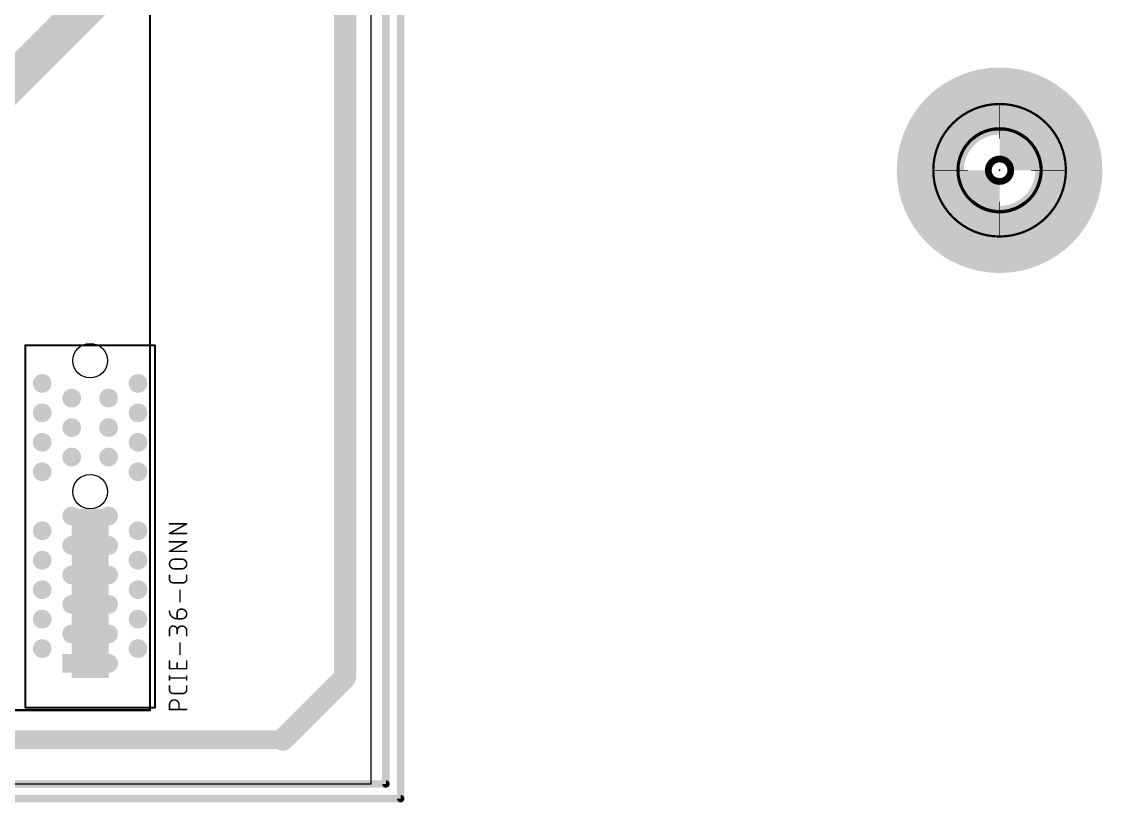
# Model space of a CAD drawing. Extents: x -92 to 260, y -27 to 208.
# Drawn here: x 186.3 to 259.6, y -1.3 to 51.7 of the extents above; entities that cross this region are included whole.
import ezdxf

# ---------------------------------------------------------------- set-up
doc = ezdxf.new("R2010")
doc.units = 0
for name, color, linetype in [('1', 12, 'CONTINUOUS'), ('121', 253, 'CONTINUOUS'), ('16', 132, 'CONTINUOUS'), ('17', 110, 'CONTINUOUS'), ('20', 31, 'CONTINUOUS'), ('21', 253, 'CONTINUOUS'), ('23', 53, 'CONTINUOUS'), ('27', 253, 'CONTINUOUS'), ('39', 12, 'CONTINUOUS'), ('40', 132, 'CONTINUOUS'), ('41', 12, 'CONTINUOUS'), ('42', 132, 'CONTINUOUS'), ('43', 110, 'CONTINUOUS'), ('51', 253, 'CONTINUOUS')]:
    doc.layers.add(name, color=color, linetype=linetype)

# ---------------------------------------------------------------- blocks, each defined once
blk = doc.blocks.new('RECT')
blk.add_solid([(-0.5, -0.5), (0.5, -0.5), (-0.5, 0.5), (0.5, 0.5)])
blk = doc.blocks.new('SQUAREP')
blk.add_solid([(-0.5, -0.5), (0.5, -0.5), (-0.5, 0.5), (0.5, 0.5)])
blk = doc.blocks.new('ROUNDP')
at = {"const_width": 0.5}
blk.add_lwpolyline([(0, -0.25, 1), (0, 0.25, 1), (0, -0.25)], format="xyb", dxfattribs=at)

msp = doc.modelspace()

# ---------------------------------------------------------------- linework, layer by layer
at = {"layer": '1'}
for points, const_width in [([(211, 0), (211, 122)], 0.508), ([(208.234, 7.234), (208.234, 70)], 1.5), ([(208.234, 7.234), (204, 3)], 1.5), ([(204, 3), (42.15, 3)], 1.27), ([(-1, 0), (211, 0)], 0.508)]:
    msp.add_lwpolyline(points, dxfattribs=dict(at, const_width=const_width))
for points, const_width in [([(207.859, 7.234, 1), (208.609, 7.234)], 0.75), ([(208.4992, 6.9688, 1), (207.9688, 7.4992)], 0.75), ([(203.7348, 3.2652, 1), (204.2652, 2.7348)], 0.75), ([(204, 2.6825, 1), (204, 3.3175)], 0.635), ([(210.873, 0, 1), (211.127, 0)], 0.254), ([(211, -0.127, 1), (211, 0.127)], 0.254)]:
    msp.add_lwpolyline(points, format="xyb", dxfattribs=dict(at, const_width=const_width))
at = {"layer": '121', "const_width": 0.1524}
for points in [[(195, 5), (195, 80)], [(135, 5), (195, 5)]]:
    msp.add_lwpolyline(points, dxfattribs=at)
at = {"layer": '121', "const_width": 0.0762}
for points in [[(194.9619, 5, 1), (195.0381, 5)], [(195, 4.9619, 1), (195, 5.0381)]]:
    msp.add_lwpolyline(points, format="xyb", dxfattribs=at)
at = {"layer": '16'}
for points, const_width in [([(212, -1), (212, 122)], 0.508), ([(192.19, 54.19), (175, 37)], 2.54), ([(-2, -1), (212, -1)], 0.508)]:
    msp.add_lwpolyline(points, dxfattribs=dict(at, const_width=const_width))
at = {"layer": '16', "const_width": 0.254}
for points in [[(211.873, -1, 1), (212.127, -1)], [(212, -1.127, 1), (212, -0.873)]]:
    msp.add_lwpolyline(points, format="xyb", dxfattribs=at)
at = {"layer": '20'}
for p, q in [((210, 0), (210, 180)), ((0, 0), (210, 0))]:
    msp.add_line(p, q, dxfattribs=at)
for centre, radius in [((252.62, 41.64), 2.75), ((190.94, 28.72), 1.175), ((190.94, 19.83), 1.175)]:
    msp.add_circle(centre, radius, dxfattribs=at)
at = {"layer": '21'}
for points, const_width in [([(252.62, 37.1442, 1), (252.62, 46.1358, 1), (252.62, 37.1442)], 0.1524), ([(252.6327, 46.085, 1), (252.6073, 46.085)], 0.0254), ([(252.62, 38.79, 1), (252.62, 44.49, 1), (252.62, 38.79)], 0.1524), ([(252.6073, 43.799, 1), (252.6327, 43.799)], 0.0254), ([(248.175, 41.6527, 1), (248.175, 41.6273)], 0.0254), ([(250.461, 41.6273, 1), (250.461, 41.6527)], 0.0254), ([(254.779, 41.6527, 1), (254.779, 41.6273)], 0.0254), ([(257.065, 41.6273, 1), (257.065, 41.6527)], 0.0254), ([(252.6327, 39.481, 1), (252.6073, 39.481)], 0.0254), ([(252.6073, 37.195, 1), (252.6327, 37.195)], 0.0254), ([(186.54, 29.7918, 1), (186.54, 29.7283)], 0.0635), ([(186.5718, 29.76, 1), (186.5083, 29.76)], 0.0635), ([(195.3717, 29.76, 1), (195.3083, 29.76)], 0.0635), ([(195.34, 29.7283, 1), (195.34, 29.7918)], 0.0635), ([(186.54, 5.2118, 1), (186.54, 5.1483)], 0.0635), ([(186.5083, 5.18, 1), (186.5718, 5.18)], 0.0635), ([(195.3083, 5.18, 1), (195.3717, 5.18)], 0.0635), ([(195.34, 5.1483, 1), (195.34, 5.2118)], 0.0635)]:
    msp.add_lwpolyline(points, format="xyb", dxfattribs=dict(at, const_width=const_width))
for points, const_width in [([(252.62, 46.085), (252.62, 43.799)], 0.0508), ([(250.461, 41.64), (248.175, 41.64)], 0.0508), ([(257.065, 41.64), (254.779, 41.64)], 0.0508), ([(252.62, 39.481), (252.62, 37.195)], 0.0508), ([(186.54, 5.18), (186.54, 29.76)], 0.127), ([(186.54, 29.76), (195.34, 29.76)], 0.127), ([(195.34, 5.18), (195.34, 29.76)], 0.127), ([(195.34, 5.18), (186.54, 5.18)], 0.127)]:
    msp.add_lwpolyline(points, dxfattribs=dict(at, const_width=const_width))
at = {"layer": '23'}
for p in [(252.62, 41.64), (195, 5)]:
    msp.add_point(p, dxfattribs=at)
at = {"layer": '27', "const_width": 0.1016}
for points in [[(196.3208, 16.9973), (197.4892, 17.6464)], [(197.4892, 17.6464), (196.3208, 17.6464)], [(197.4892, 16.9973), (196.3208, 16.9973)], [(196.3208, 15.7781), (197.4892, 16.4272)], [(197.4892, 16.4272), (196.3208, 16.4272)], [(197.4892, 15.7781), (196.3208, 15.7781)], [(196.6454, 15.2461), (197.1646, 15.2461)], [(196.3208, 13.9008), (196.3208, 14.1604)], [(197.1646, 14.597), (196.6454, 14.597)], [(197.4892, 14.1604), (197.4892, 13.9008)], [(197.2296, 13.6411), (196.5804, 13.6411)], [(197.0348, 12.3603), (197.0348, 13.1393)], [(197.0997, 11.8552), (197.1646, 11.8552)], [(196.8401, 11.2061), (196.8401, 11.5955)], [(197.1646, 11.2061), (196.8401, 11.2061)], [(196.3208, 10.0631), (196.3208, 10.4525)], [(196.8401, 10.4525), (196.8401, 10.1929)], [(197.4892, 10.0631), (197.4892, 10.3876)], [(197.0348, 8.779), (197.0348, 9.5579)], [(196.3208, 7.8174), (196.3208, 8.3367)], [(196.8401, 7.8174), (196.8401, 8.2069)], [(197.4892, 8.3367), (197.4892, 7.8174)], [(197.4892, 7.8174), (196.3208, 7.8174)], [(196.3208, 7.0574), (196.3208, 7.317)], [(197.4892, 7.0574), (197.4892, 7.317)], [(196.3208, 7.1872), (197.4892, 7.1872)], [(196.3208, 6.3951), (196.3208, 6.6547)], [(197.4892, 6.6547), (197.4892, 6.3951)], [(197.2296, 6.1354), (196.5804, 6.1354)], [(196.3208, 5.0508), (196.3208, 5.3754)], [(196.9699, 5.3754), (196.9699, 5.0508)], [(197.4892, 5.0508), (196.3208, 5.0508)]]:
    msp.add_lwpolyline(points, dxfattribs=at)
at = {"layer": '27'}
for points, const_width in [([(196.3208, 17.6718, 1), (196.3208, 17.621)], 0.0508), ([(197.5015, 17.6242, 1), (197.4769, 17.6686)], 0.0508), ([(197.4892, 17.621, 1), (197.4892, 17.6718)], 0.0508), ([(196.3208, 17.0227, 1), (196.3208, 16.9718)], 0.0508), ([(196.3085, 17.0195, 1), (196.3331, 16.975)], 0.0508), ([(197.4892, 16.9718, 1), (197.4892, 17.0227)], 0.0508), ([(196.3208, 16.4526, 1), (196.3208, 16.4018)], 0.0508), ([(197.5015, 16.405, 1), (197.4769, 16.4494)], 0.0508), ([(197.4892, 16.4018, 1), (197.4892, 16.4526)], 0.0508), ([(196.3208, 15.8035, 1), (196.3208, 15.7527)], 0.0508), ([(196.3085, 15.8003, 1), (196.3331, 15.7558)], 0.0508), ([(197.4892, 15.7527, 1), (197.4892, 15.8035)], 0.0508), ([(196.6454, 15.2461, 1), (196.6454, 14.597)], 0.1016), ([(196.6454, 15.2715, 1), (196.6454, 15.2207)], 0.0508), ([(196.6454, 15.2207, 1), (196.6454, 15.2715)], 0.0508), ([(197.1646, 14.597, 1), (197.1646, 15.2461)], 0.1016), ([(197.1646, 15.2715, 1), (197.1646, 15.2207)], 0.0508), ([(197.1646, 15.2207, 1), (197.1646, 15.2715)], 0.0508), ([(196.3462, 14.1604, 1), (196.2954, 14.1604)], 0.0508), ([(196.3208, 13.9008, 0.4142), (196.5804, 13.6411)], 0.1016), ([(196.3462, 13.9008, 1), (196.2954, 13.9008)], 0.0508), ([(196.6454, 14.6224, 1), (196.6454, 14.5716)], 0.0508), ([(196.6454, 14.5716, 1), (196.6454, 14.6224)], 0.0508), ([(197.1646, 14.6224, 1), (197.1646, 14.5716)], 0.0508), ([(197.1646, 14.5716, 1), (197.1646, 14.6224)], 0.0508), ([(197.2296, 13.6411, 0.4142), (197.4892, 13.9008)], 0.1016), ([(197.5146, 14.1604, 1), (197.4638, 14.1604)], 0.0508), ([(197.5146, 13.9008, 1), (197.4638, 13.9008)], 0.0508), ([(196.2954, 13.9008, 1), (196.3462, 13.9008)], 0.0508), ([(196.5804, 13.6665, 1), (196.5804, 13.6157)], 0.0508), ([(196.5804, 13.6157, 1), (196.5804, 13.6665)], 0.0508), ([(197.2296, 13.6665, 1), (197.2296, 13.6157)], 0.0508), ([(197.2296, 13.6157, 1), (197.2296, 13.6665)], 0.0508), ([(197.4638, 13.9008, 1), (197.5146, 13.9008)], 0.0508), ([(197.0602, 13.1393, 1), (197.0094, 13.1393)], 0.0508), ([(196.3208, 11.7253, 0.4142), (196.8401, 11.2061)], 0.1016), ([(196.3462, 11.7253, 1), (196.2954, 11.7253)], 0.0508), ([(197.0997, 11.8552, 0.4142), (196.8401, 11.5955)], 0.1016), ([(197.0094, 12.3603, 1), (197.0602, 12.3603)], 0.0508), ([(197.0997, 11.8806, 1), (197.0997, 11.8298)], 0.0508), ([(197.0997, 11.8298, 1), (197.0997, 11.8806)], 0.0508), ([(197.1646, 11.2061, 1), (197.1646, 11.8552)], 0.1016), ([(197.1646, 11.8806, 1), (197.1646, 11.8298)], 0.0508), ([(197.1646, 11.8298, 1), (197.1646, 11.8806)], 0.0508), ([(196.8655, 11.5955, 1), (196.8147, 11.5955)], 0.0508), ([(196.8147, 11.5955, 1), (196.8655, 11.5955)], 0.0508), ([(196.8401, 11.2315, 1), (196.8401, 11.1807)], 0.0508), ([(196.8147, 11.2061, 1), (196.8655, 11.2061)], 0.0508), ([(196.8401, 11.1807, 1), (196.8401, 11.2315)], 0.0508), ([(197.1646, 11.2315, 1), (197.1646, 11.1807)], 0.0508), ([(197.1646, 11.1807, 1), (197.1646, 11.2315)], 0.0508), ([(196.8401, 10.4525, 1), (196.3208, 10.4525)], 0.1016), ([(196.3462, 10.4525, 1), (196.2954, 10.4525)], 0.0508), ([(196.2954, 10.4525, 1), (196.3462, 10.4525)], 0.0508), ([(197.4892, 10.3876, 1), (196.8401, 10.3876)], 0.1016), ([(196.8655, 10.4525, 1), (196.8147, 10.4525)], 0.0508), ([(196.8147, 10.4525, 1), (196.8655, 10.4525)], 0.0508), ([(196.8147, 10.3876, 1), (196.8655, 10.3876)], 0.0508), ([(197.5146, 10.3876, 1), (197.4638, 10.3876)], 0.0508), ([(197.4638, 10.3876, 1), (197.5146, 10.3876)], 0.0508), ([(196.2954, 10.0631, 1), (196.3462, 10.0631)], 0.0508), ([(196.8147, 10.1929, 1), (196.8655, 10.1929)], 0.0508), ([(197.0602, 9.5579, 1), (197.0094, 9.5579)], 0.0508), ([(197.4638, 10.0631, 1), (197.5146, 10.0631)], 0.0508), ([(197.0094, 8.779, 1), (197.0602, 8.779)], 0.0508), ([(196.3462, 8.3367, 1), (196.2954, 8.3367)], 0.0508), ([(196.8655, 8.2069, 1), (196.8147, 8.2069)], 0.0508), ([(197.5146, 8.3367, 1), (197.4638, 8.3367)], 0.0508), ([(196.3208, 7.8428, 1), (196.3208, 7.792)], 0.0508), ([(196.2954, 7.8174, 1), (196.3462, 7.8174)], 0.0508), ([(196.3462, 7.317, 1), (196.2954, 7.317)], 0.0508), ([(196.8147, 7.8174, 1), (196.8655, 7.8174)], 0.0508), ([(197.4638, 7.8174, 1), (197.5146, 7.8174)], 0.0508), ([(197.5146, 7.317, 1), (197.4638, 7.317)], 0.0508), ([(197.4892, 7.792, 1), (197.4892, 7.8428)], 0.0508), ([(196.3208, 7.2126, 1), (196.3208, 7.1618)], 0.0508), ([(196.2954, 7.0574, 1), (196.3462, 7.0574)], 0.0508), ([(196.3462, 6.6547, 1), (196.2954, 6.6547)], 0.0508), ([(197.4638, 7.0574, 1), (197.5146, 7.0574)], 0.0508), ([(197.5146, 6.6547, 1), (197.4638, 6.6547)], 0.0508), ([(197.4892, 7.1618, 1), (197.4892, 7.2126)], 0.0508), ([(196.3208, 6.3951, 0.4142), (196.5804, 6.1354)], 0.1016), ([(196.3462, 6.3951, 1), (196.2954, 6.3951)], 0.0508), ([(196.2954, 6.3951, 1), (196.3462, 6.3951)], 0.0508), ([(196.5804, 6.1608, 1), (196.5804, 6.11)], 0.0508), ([(196.5804, 6.11, 1), (196.5804, 6.1608)], 0.0508), ([(197.2296, 6.1354, 0.4142), (197.4892, 6.3951)], 0.1016), ([(197.2296, 6.1608, 1), (197.2296, 6.11)], 0.0508), ([(197.2296, 6.11, 1), (197.2296, 6.1608)], 0.0508), ([(197.5146, 6.3951, 1), (197.4638, 6.3951)], 0.0508), ([(197.4638, 6.3951, 1), (197.5146, 6.3951)], 0.0508), ([(196.9699, 5.3754, 1), (196.3208, 5.3754)], 0.1016), ([(196.3462, 5.3754, 1), (196.2954, 5.3754)], 0.0508), ([(196.2954, 5.3754, 1), (196.3462, 5.3754)], 0.0508), ([(196.9953, 5.3754, 1), (196.9445, 5.3754)], 0.0508), ([(196.9445, 5.3754, 1), (196.9953, 5.3754)], 0.0508), ([(196.3208, 5.0762, 1), (196.3208, 5.0254)], 0.0508), ([(196.2954, 5.0508, 1), (196.3462, 5.0508)], 0.0508), ([(196.9445, 5.0508, 1), (196.9953, 5.0508)], 0.0508), ([(197.4892, 5.0254, 1), (197.4892, 5.0762)], 0.0508)]:
    msp.add_lwpolyline(points, format="xyb", dxfattribs=dict(at, const_width=const_width))
at = {"layer": '39', "const_width": 4.5466}
msp.add_lwpolyline([(252.62, 36.941, 1), (252.62, 46.339, 1), (252.62, 36.941)], format="xyb", dxfattribs=at)
at = {"layer": '40', "const_width": 4.5466}
msp.add_lwpolyline([(252.62, 36.941, 1), (252.62, 46.339, 1), (252.62, 36.941)], format="xyb", dxfattribs=at)
at = {"layer": '41', "const_width": 2.54}
msp.add_lwpolyline([(252.62, 36.814, 1), (252.62, 46.466, 1), (252.62, 36.814)], format="xyb", dxfattribs=at)
at = {"layer": '42', "const_width": 2.54}
msp.add_lwpolyline([(252.62, 36.814, 1), (252.62, 46.466, 1), (252.62, 36.814)], format="xyb", dxfattribs=at)
at = {"layer": '43', "const_width": 2.54}
msp.add_lwpolyline([(252.62, 36.814, 1), (252.62, 46.466, 1), (252.62, 36.814)], format="xyb", dxfattribs=at)
at = {"layer": '51'}
for points, const_width in [([(255.16, 41.64, 0.4142), (252.62, 44.18)], 3.9116), ([(250.08, 41.64, 0.4142), (252.62, 39.1)], 3.9116), ([(252.62, 40.878, 1), (252.62, 42.402, 1), (252.62, 40.878)], 0.4572)]:
    msp.add_lwpolyline(points, format="xyb", dxfattribs=dict(at, const_width=const_width))

# ---------------------------------------------------------------- block references
at = {"layer": '17', "xscale": 1.27, "yscale": 1.27, "rotation": 90}
for name, p in [('ROUNDP', (187.69, 27.18)), ('ROUNDP', (187.69, 27.18)), ('ROUNDP', (194.19, 27.18)), ('ROUNDP', (194.19, 27.18)), ('ROUNDP', (189.69, 26.18)), ('ROUNDP', (189.69, 26.18)), ('ROUNDP', (192.19, 26.18)), ('ROUNDP', (192.19, 26.18)), ('ROUNDP', (187.69, 25.18)), ('ROUNDP', (187.69, 25.18)), ('ROUNDP', (194.19, 25.18)), ('ROUNDP', (194.19, 25.18)), ('ROUNDP', (189.69, 24.18)), ('ROUNDP', (189.69, 24.18)), ('ROUNDP', (192.19, 24.18)), ('ROUNDP', (192.19, 24.18)), ('ROUNDP', (187.69, 23.18)), ('ROUNDP', (187.69, 23.18)), ('ROUNDP', (194.19, 23.18)), ('ROUNDP', (194.19, 23.18)), ('ROUNDP', (189.69, 22.18)), ('ROUNDP', (189.69, 22.18)), ('ROUNDP', (192.19, 22.18)), ('ROUNDP', (192.19, 22.18)), ('ROUNDP', (187.69, 21.18)), ('ROUNDP', (187.69, 21.18)), ('ROUNDP', (194.19, 21.18)), ('ROUNDP', (194.19, 21.18)), ('ROUNDP', (189.69, 18.18)), ('ROUNDP', (189.69, 18.18)), ('ROUNDP', (192.19, 18.18)), ('ROUNDP', (192.19, 18.18)), ('ROUNDP', (187.69, 17.18)), ('ROUNDP', (187.69, 17.18)), ('ROUNDP', (194.19, 17.18)), ('ROUNDP', (194.19, 17.18)), ('ROUNDP', (189.69, 16.18)), ('ROUNDP', (189.69, 16.18)), ('ROUNDP', (192.19, 16.18)), ('ROUNDP', (192.19, 16.18)), ('ROUNDP', (187.69, 15.18)), ('ROUNDP', (187.69, 15.18)), ('ROUNDP', (194.19, 15.18)), ('ROUNDP', (194.19, 15.18)), ('ROUNDP', (189.69, 14.18)), ('ROUNDP', (189.69, 14.18)), ('ROUNDP', (192.19, 14.18)), ('ROUNDP', (192.19, 14.18)), ('ROUNDP', (187.69, 13.18)), ('ROUNDP', (187.69, 13.18)), ('ROUNDP', (194.19, 13.18)), ('ROUNDP', (194.19, 13.18)), ('ROUNDP', (189.69, 12.18)), ('ROUNDP', (189.69, 12.18)), ('ROUNDP', (192.19, 12.18)), ('ROUNDP', (192.19, 12.18)), ('ROUNDP', (187.69, 11.18)), ('ROUNDP', (187.69, 11.18)), ('ROUNDP', (194.19, 11.18)), ('ROUNDP', (194.19, 11.18)), ('ROUNDP', (189.69, 10.18)), ('ROUNDP', (189.69, 10.18)), ('ROUNDP', (192.19, 10.18)), ('ROUNDP', (192.19, 10.18)), ('ROUNDP', (187.69, 9.18)), ('ROUNDP', (187.69, 9.18)), ('ROUNDP', (194.19, 9.18)), ('ROUNDP', (194.19, 9.18)), ('SQUAREP', (189.69, 8.18)), ('SQUAREP', (189.69, 8.18)), ('ROUNDP', (192.19, 8.18)), ('ROUNDP', (192.19, 8.18))]:
    msp.add_blockref(name, p, dxfattribs=at)
at = {"layer": '51', "xscale": 11.5, "yscale": 2.5, "rotation": 90}
msp.add_blockref('RECT', (190.94, 12.93), dxfattribs=at)

doc.saveas('drawing.dxf')
